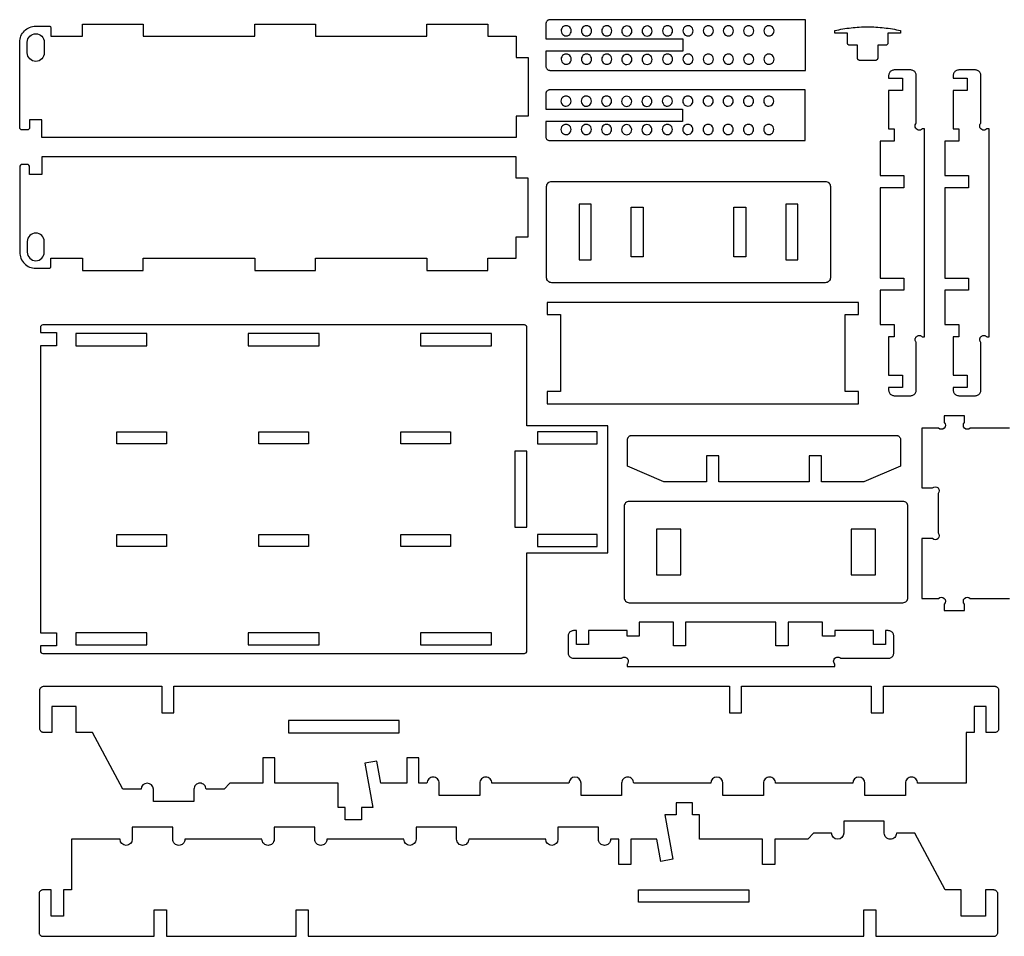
# Model space of a CAD drawing. Extents: x 7 to 1141, y 6 to 436.
# Drawn here: x 6.6 to 451.9, y 13.3 to 428 of the extents above; entities that cross this region are included whole.
import ezdxf

# ---------------------------------------------------------------- set-up
doc = ezdxf.new("R2010")
doc.units = 0
doc.header["$MEASUREMENT"] = 0
doc.layers.add('EXT', color=1, linetype='CONTINUOUS')
doc.layers.add('INT', color=150, linetype='CONTINUOUS')

msp = doc.modelspace()

# ---------------------------------------------------------------- linework, layer by layer
at = {"layer": 'EXT'}
for points in [[(244.78, 406.25), (244.88, 406.04), (245.02, 405.84), (245.18, 405.66), (245.36, 405.5), (245.56, 405.37), (245.77, 405.26), (246, 405.19), (246.23, 405.14), (246.47, 405.12), (361.99, 405.12), (361.99, 428.04), (246.47, 428.04), (246.23, 428.03), (246, 427.98), (245.77, 427.9), (245.56, 427.8), (245.36, 427.66), (245.18, 427.51), (245.02, 427.33), (244.88, 427.13), (244.78, 426.91), (244.7, 426.68), (244.66, 426.45), (244.64, 426.21), (244.64, 419.33), (306.52, 419.33), (306.52, 413.83), (244.64, 413.83), (244.64, 406.96), (244.66, 406.72), (244.7, 406.48)], [(386.68, 409.57), (386.56, 409.58), (386.45, 409.6), (386.34, 409.63), (386.23, 409.66), (386.13, 409.71), (386.04, 409.77), (385.95, 409.84), (385.87, 409.91), (385.79, 409.99), (385.73, 410.08), (385.67, 410.17), (385.62, 410.27), (385.58, 410.38), (385.56, 410.49), (385.54, 410.6), (385.53, 410.72), (385.53, 416.45), (382.09, 416.45), (381.98, 416.46), (381.86, 416.47), (381.75, 416.5), (381.65, 416.54), (381.55, 416.59), (381.45, 416.65), (381.37, 416.71), (381.28, 416.79), (381.21, 416.87), (381.14, 416.96), (381.09, 417.05), (381.04, 417.15), (381, 417.26), (380.97, 417.36), (380.95, 417.48), (380.95, 417.6), (380.95, 421.95), (375.22, 421.95), (375.22, 423.1), (376.14, 423.3), (377.06, 423.5), (377.98, 423.68), (378.91, 423.85), (379.84, 424), (380.77, 424.14), (381.7, 424.27), (382.63, 424.39), (383.56, 424.49), (384.5, 424.57), (385.43, 424.65), (386.37, 424.71), (387.31, 424.76), (388.24, 424.79), (389.18, 424.81), (390.12, 424.82), (391.05, 424.81), (391.99, 424.79), (392.93, 424.76), (393.86, 424.71), (394.8, 424.65), (395.74, 424.57), (396.67, 424.49), (397.6, 424.39), (398.53, 424.27), (399.47, 424.14), (400.4, 424), (401.32, 423.85), (402.25, 423.68), (403.17, 423.5), (404.09, 423.3), (405.01, 423.1), (405.01, 421.95), (399.28, 421.95), (399.28, 417.6), (399.28, 417.48), (399.26, 417.36), (399.23, 417.26), (399.19, 417.15), (399.15, 417.05), (399.09, 416.96), (399.02, 416.87), (398.95, 416.79), (398.87, 416.71), (398.78, 416.65), (398.68, 416.59), (398.58, 416.54), (398.48, 416.5), (398.37, 416.47), (398.26, 416.46), (398.14, 416.45), (394.7, 416.45), (394.7, 410.72), (394.69, 410.6), (394.68, 410.49), (394.65, 410.38), (394.61, 410.27), (394.56, 410.17), (394.5, 410.08), (394.44, 409.99), (394.37, 409.91), (394.28, 409.84), (394.2, 409.77), (394.1, 409.71), (394, 409.66), (393.9, 409.63), (393.79, 409.6), (393.67, 409.58), (393.55, 409.57)], [(400.14, 258.91), (400.36, 258.66), (400.6, 258.45), (400.88, 258.26), (401.17, 258.12), (401.48, 258.01), (401.8, 257.95), (402.13, 257.93), (409.65, 257.93), (409.98, 257.96), (410.31, 258.03), (410.62, 258.15), (410.92, 258.3), (411.2, 258.49), (411.44, 258.72), (411.66, 258.98), (411.84, 259.26), (411.98, 259.57), (412.08, 259.89), (412.14, 260.22), (412.15, 260.55), (412.15, 282.07), (412, 282.24), (411.87, 282.44), (411.76, 282.65), (411.69, 282.87), (411.64, 283.1), (411.63, 283.34), (411.64, 283.57), (411.69, 283.8), (411.76, 284.02), (411.87, 284.23), (412, 284.43), (412.15, 284.61), (412.34, 284.77), (412.54, 284.91), (412.76, 285.01), (413, 285.09), (413.24, 285.14), (413.48, 285.16), (413.73, 285.14), (413.97, 285.09), (414.2, 285.01), (414.42, 284.91), (414.63, 284.77), (414.81, 284.61), (415.91, 284.61), (415.91, 378.6), (414.81, 378.6), (414.42, 378.3), (413.97, 378.11), (413.48, 378.05), (413, 378.11), (412.54, 378.3), (412.15, 378.6), (411.86, 378.99), (411.67, 379.44), (411.6, 379.93), (411.67, 380.41), (411.86, 380.87), (412.15, 381.26), (412.13, 403.1), (412.07, 403.42), (411.96, 403.73), (411.82, 404.02), (411.64, 404.3), (411.42, 404.54), (411.17, 404.76), (410.9, 404.94), (410.61, 405.09), (410.3, 405.19), (409.98, 405.26), (409.65, 405.28), (402.13, 405.28), (401.8, 405.26), (401.48, 405.19), (401.17, 405.09), (400.88, 404.94), (400.6, 404.76), (400.36, 404.54), (400.14, 404.3), (399.96, 404.02), (399.82, 403.73), (399.71, 403.42), (399.65, 403.1), (399.62, 402.77), (399.62, 401.52), (405.89, 401.52), (405.89, 396.02), (399.62, 396.02), (399.62, 378.6), (402.13, 378.6), (402.13, 373.1), (395.87, 373.1), (395.87, 357.49), (406.51, 357.49), (406.51, 351.99), (395.87, 351.99), (395.87, 311.07), (406.51, 311.07), (406.51, 305.6), (395.87, 305.6), (395.87, 290.11), (402.13, 290.11), (402.13, 284.61), (399.62, 284.61), (399.62, 267.19), (405.89, 267.19), (405.89, 261.69), (399.62, 261.69), (399.62, 260.43), (399.65, 260.11), (399.71, 259.79), (399.82, 259.47), (399.96, 259.18)], [(429.36, 258.91), (429.57, 258.66), (429.82, 258.45), (430.09, 258.26), (430.39, 258.12), (430.7, 258.01), (431.02, 257.95), (431.35, 257.93), (438.86, 257.93), (439.2, 257.96), (439.53, 258.03), (439.84, 258.15), (440.14, 258.3), (440.41, 258.49), (440.66, 258.72), (440.88, 258.98), (441.05, 259.26), (441.2, 259.57), (441.3, 259.89), (441.35, 260.22), (441.37, 260.55), (441.37, 282.07), (441.21, 282.24), (441.08, 282.44), (440.98, 282.65), (440.9, 282.87), (440.86, 283.1), (440.84, 283.34), (440.86, 283.57), (440.9, 283.8), (440.98, 284.02), (441.08, 284.23), (441.21, 284.43), (441.37, 284.61), (441.55, 284.77), (441.76, 284.91), (441.98, 285.01), (442.21, 285.09), (442.45, 285.14), (442.7, 285.16), (442.94, 285.14), (443.18, 285.09), (443.42, 285.01), (443.64, 284.91), (443.84, 284.77), (444.03, 284.61), (445.13, 284.61), (445.13, 378.6), (444.03, 378.6), (443.64, 378.3), (443.18, 378.11), (442.7, 378.05), (442.21, 378.11), (441.76, 378.3), (441.37, 378.6), (441.07, 378.99), (440.88, 379.44), (440.82, 379.93), (440.88, 380.41), (441.07, 380.87), (441.37, 381.26), (441.35, 403.1), (441.28, 403.42), (441.18, 403.73), (441.03, 404.02), (440.85, 404.3), (440.64, 404.54), (440.39, 404.76), (440.12, 404.94), (439.82, 405.09), (439.51, 405.19), (439.19, 405.26), (438.86, 405.28), (431.35, 405.28), (431.02, 405.26), (430.7, 405.19), (430.39, 405.09), (430.09, 404.94), (429.82, 404.76), (429.57, 404.54), (429.36, 404.3), (429.18, 404.02), (429.03, 403.73), (428.93, 403.42), (428.86, 403.1), (428.84, 402.77), (428.84, 401.52), (435.1, 401.52), (435.1, 396.02), (428.84, 396.02), (428.84, 378.6), (431.35, 378.6), (431.35, 373.1), (425.08, 373.1), (425.08, 357.49), (435.73, 357.49), (435.73, 351.99), (425.08, 351.99), (425.08, 311.07), (435.73, 311.07), (435.73, 305.6), (425.08, 305.6), (425.08, 290.11), (431.35, 290.11), (431.35, 284.61), (428.84, 284.61), (428.84, 267.19), (435.1, 267.19), (435.1, 261.69), (428.84, 261.69), (428.84, 260.43), (428.86, 260.11), (428.93, 259.79), (429.03, 259.47), (429.18, 259.18)], [(244.69, 374.46), (244.8, 374.25), (244.93, 374.05), (245.09, 373.87), (245.27, 373.71), (245.47, 373.58), (245.68, 373.47), (245.91, 373.39), (246.15, 373.35), (246.38, 373.33), (361.9, 373.33), (361.9, 396.25), (246.38, 396.25), (246.15, 396.24), (245.91, 396.19), (245.68, 396.11), (245.47, 396.01), (245.27, 395.87), (245.09, 395.71), (244.93, 395.53), (244.8, 395.33), (244.69, 395.12), (244.61, 394.89), (244.57, 394.66), (244.55, 394.42), (244.55, 387.54), (306.44, 387.54), (306.44, 382.04), (244.55, 382.04), (244.55, 375.16), (244.57, 374.92), (244.61, 374.69)], [(245.18, 254.32), (386.06, 254.32), (386.06, 259.82), (379.98, 259.82), (379.98, 294.66), (386.06, 294.66), (386.06, 300.16), (245.18, 300.16), (245.18, 294.66), (251.25, 294.66), (251.25, 259.82), (245.18, 259.82)], [(281.56, 226.11), (281.56, 238.11), (281.58, 238.35), (281.62, 238.59), (281.7, 238.82), (281.81, 239.03), (281.94, 239.23), (282.1, 239.41), (282.28, 239.57), (282.48, 239.7), (282.69, 239.81), (282.92, 239.88), (283.15, 239.93), (283.39, 239.95), (403.15, 239.95), (403.39, 239.93), (403.63, 239.88), (403.85, 239.81), (404.07, 239.7), (404.27, 239.57), (404.45, 239.41), (404.61, 239.23), (404.74, 239.03), (404.85, 238.82), (404.92, 238.59), (404.97, 238.35), (404.99, 238.11), (404.98, 226.11), (388.36, 218.99), (369.23, 218.99), (369.23, 230.78), (363.73, 230.78), (363.73, 218.99), (322.82, 218.99), (322.82, 230.78), (317.31, 230.78), (317.31, 218.99), (297.95, 218.99)], [(255, 140.35), (255.19, 140.07), (255.42, 139.83), (255.68, 139.61), (255.96, 139.43), (256.26, 139.29), (256.58, 139.19), (256.91, 139.13), (257.25, 139.12), (278.76, 139.12), (278.94, 139.27), (279.14, 139.4), (279.35, 139.51), (279.57, 139.58), (279.8, 139.63), (280.03, 139.64), (280.27, 139.63), (280.5, 139.58), (280.72, 139.51), (280.93, 139.4), (281.13, 139.27), (281.3, 139.12), (281.47, 138.93), (281.6, 138.73), (281.71, 138.51), (281.79, 138.27), (281.84, 138.03), (281.85, 137.79), (281.84, 137.54), (281.79, 137.3), (281.71, 137.07), (281.6, 136.85), (281.47, 136.64), (281.3, 136.46), (281.3, 135.36), (375.29, 135.36), (375.29, 136.46), (375, 136.85), (374.81, 137.3), (374.74, 137.79), (374.81, 138.27), (375, 138.73), (375.29, 139.12), (375.68, 139.41), (376.14, 139.6), (376.62, 139.67), (377.11, 139.6), (377.56, 139.41), (377.95, 139.12), (399.79, 139.14), (400.12, 139.2), (400.43, 139.31), (400.72, 139.45), (400.99, 139.63), (401.24, 139.85), (401.46, 140.1), (401.64, 140.37), (401.78, 140.66), (401.89, 140.97), (401.95, 141.29), (401.97, 141.62), (401.97, 149.14), (401.95, 149.47), (401.89, 149.79), (401.78, 150.1), (401.64, 150.39), (401.46, 150.67), (401.24, 150.91), (400.99, 151.13), (400.72, 151.31), (400.43, 151.45), (400.12, 151.56), (399.79, 151.62), (399.47, 151.65), (398.21, 151.65), (398.21, 145.38), (392.71, 145.38), (392.71, 151.65), (375.29, 151.65), (375.29, 149.14), (369.79, 149.14), (369.79, 155.4), (354.18, 155.4), (354.18, 144.76), (348.68, 144.76), (348.68, 155.4), (307.77, 155.4), (307.77, 144.76), (302.3, 144.76), (302.3, 155.4), (286.8, 155.4), (286.8, 149.14), (281.3, 149.14), (281.3, 151.65), (263.88, 151.65), (263.88, 145.38), (258.38, 145.38), (258.38, 151.65), (257.13, 151.65), (256.8, 151.62), (256.48, 151.56), (256.17, 151.45), (255.88, 151.31), (255.61, 151.13), (255.36, 150.91), (255.14, 150.67), (254.96, 150.39), (254.82, 150.1), (254.71, 149.79), (254.65, 149.47), (254.63, 149.14), (254.63, 141.62), (254.65, 141.29), (254.73, 140.96), (254.84, 140.64)]]:
    msp.add_lwpolyline(points, close=True, dxfattribs=at)
for points in [[(7.77, 378.16, -0.414214), (6.63, 379.31), (6.63, 417.84, -0.414214), (13.91, 425.13), (20.1, 425.13, -0.414214), (20.67, 424.56), (20.67, 420.56), (34.97, 420.56), (34.97, 426.06), (62.47, 426.06), (62.47, 420.56), (112.9, 420.56), (112.9, 426.06), (140.4, 426.06), (140.4, 420.56), (190.83, 420.56), (190.83, 426.06), (218.33, 426.06), (218.33, 420.56), (231.17, 420.56), (231.17, 410.95), (236.67, 410.95), (236.67, 384.33), (231.17, 384.33), (231.17, 374.72), (16.63, 374.72), (16.63, 382.74), (11.13, 382.74), (11.13, 379.31, -0.414214), (9.99, 378.16)], [(6.63, 322.86, 0.414214), (13.91, 315.58), (20.1, 315.58, 0.414214), (20.67, 316.15), (20.67, 320.14), (34.97, 320.14), (34.97, 314.64), (62.47, 314.64), (62.47, 320.14), (112.9, 320.14), (112.9, 314.64), (140.4, 314.64), (140.4, 320.14), (190.83, 320.14), (190.83, 314.64), (218.33, 314.64), (218.33, 320.14), (231.17, 320.14), (231.17, 329.75), (236.67, 329.75), (236.67, 356.37), (231.17, 356.37), (231.17, 365.98), (16.63, 365.98), (16.63, 357.96), (11.13, 357.96), (11.13, 361.4, 0.414214), (9.99, 362.54), (7.77, 362.54, 0.414214), (6.63, 361.4)], [(244.93, 311.32), (244.93, 352.58, -0.414214), (247.23, 354.87), (370.99, 354.87, -0.414214), (373.29, 352.58), (373.29, 311.32, -0.414214), (370.99, 309.03), (247.23, 309.03, -0.414214)], [(15.98, 142.45, 0.414214), (17.13, 141.3), (234.87, 141.3, 0.414214), (236.01, 142.45), (236.01, 186.91), (272.68, 186.91), (272.68, 244.33), (236.01, 244.33), (236.01, 288.79, 0.414214), (234.87, 289.94), (17.13, 289.94, 0.414214), (15.98, 288.79), (15.98, 286.5), (23.21, 286.5), (23.21, 280.56), (15.98, 280.56), (15.98, 150.68), (23.21, 150.68), (23.21, 144.74), (15.98, 144.74)], [(282.31, 164.28), (406.08, 164.28, 0.414214), (408.37, 166.57), (408.37, 207.82, 0.414214), (406.08, 210.12), (282.31, 210.12, 0.414214), (280.02, 207.82), (280.02, 166.57, 0.414214)], [(15.98, 106.44), (15.87, 106.66), (15.8, 106.89), (15.75, 107.12), (15.73, 107.36), (15.73, 124.65), (15.75, 124.89), (15.8, 125.13), (15.87, 125.35), (15.98, 125.57), (16.11, 125.77), (16.27, 125.95), (16.45, 126.11), (16.65, 126.24), (16.87, 126.35), (17.09, 126.42), (17.33, 126.47), (17.57, 126.48), (70.87, 126.48), (70.87, 114.45), (76.37, 114.45), (76.37, 126.48), (327.58, 126.48), (327.58, 114.45), (333.08, 114.45), (333.08, 126.48), (391.75, 126.48), (391.75, 114.45), (397.25, 114.45), (397.25, 126.48), (447.55, 126.48), (447.79, 126.47), (448.02, 126.42), (448.25, 126.35), (448.46, 126.24), (448.66, 126.11), (448.84, 125.95), (449, 125.77), (449.13, 125.57), (449.24, 125.35), (449.32, 125.13), (449.36, 124.89), (449.38, 124.65), (449.38, 107.32), (449.36, 107.08), (449.32, 106.85), (449.24, 106.62), (449.13, 106.41), (449, 106.21), (448.84, 106.03), (448.66, 105.87), (448.46, 105.74), (448.25, 105.63), (448.02, 105.55), (447.79, 105.51), (447.55, 105.49), (443.81, 105.49), (443.81, 117.29), (438.31, 117.29), (438.31, 105.49), (434.71, 105.49), (434.71, 82.6), (412.71, 82.6, 0.414214), (409.96, 85.35, 0.414214), (407.21, 82.6), (407.21, 77.1), (388.87, 77.1), (388.87, 82.6, 1), (383.37, 82.6), (348.53, 82.6, 0.414214), (345.78, 85.35, 0.414214), (343.03, 82.6), (343.03, 77.1), (324.7, 77.1), (324.7, 82.6, 1), (319.19, 82.6), (284.36, 82.6, 0.414214), (281.61, 85.35, 0.414214), (278.86, 82.6), (278.86, 77.1), (260.52, 77.1), (260.52, 82.6, 1), (255.02, 82.6), (220.18, 82.6, 0.414214), (217.43, 85.35, 0.414214), (214.68, 82.6), (214.68, 77.1), (196.34, 77.1), (196.34, 82.6, 0.414214), (193.59, 85.35, 0.414214), (190.84, 82.6), (187.18, 82.6), (187.18, 94.06), (181.67, 94.06), (181.67, 82.6), (169.9, 82.6), (168.13, 92.61), (162.71, 91.65), (166.27, 71.6), (161.16, 71.6), (161.16, 66.1), (153.82, 66.1), (153.82, 71.6), (150.61, 71.6), (150.61, 82.6), (122.08, 82.6), (122.08, 94.06), (116.58, 94.06), (116.58, 82.6), (101.6, 82.6), (99.16, 79.86), (90.91, 79.86, 0.414214), (88.16, 82.61, 0.414214), (85.41, 79.86), (85.41, 74.36), (67.07, 74.36), (67.07, 79.86, 1), (61.57, 79.86), (53.32, 79.86), (39.57, 105.53), (32.24, 105.53), (32.24, 117.33), (21.23, 117.33), (21.23, 105.53), (17.57, 105.53), (17.33, 105.54), (17.09, 105.59), (16.87, 105.67), (16.65, 105.77), (16.45, 105.91), (16.27, 106.06), (16.11, 106.24)], [(15.6, 14.26), (15.73, 14.06), (15.89, 13.88), (16.07, 13.72), (16.27, 13.59), (16.49, 13.48), (16.71, 13.4), (16.95, 13.36), (17.19, 13.34), (67.48, 13.34), (67.48, 25.38), (72.98, 25.38), (72.98, 13.34), (131.66, 13.34), (131.66, 25.38), (137.16, 25.38), (137.16, 13.34), (388.36, 13.34), (388.36, 25.38), (393.86, 25.38), (393.86, 13.34), (447.17, 13.34), (447.41, 13.36), (447.64, 13.4), (447.87, 13.48), (448.08, 13.59), (448.28, 13.72), (448.46, 13.88), (448.62, 14.06), (448.76, 14.26), (448.86, 14.47), (448.94, 14.7), (448.99, 14.94), (449, 15.18), (449, 32.47), (448.99, 32.71), (448.94, 32.94), (448.86, 33.17), (448.76, 33.38), (448.62, 33.58), (448.46, 33.76), (448.28, 33.92), (448.08, 34.05), (447.87, 34.16), (447.64, 34.24), (447.41, 34.28), (447.17, 34.3), (443.5, 34.3), (443.5, 22.5), (432.5, 22.5), (432.5, 34.3), (425.16, 34.3), (411.41, 59.97), (403.16, 59.97, -0.414214), (400.41, 57.22, -0.414214), (397.66, 59.97), (397.66, 65.47), (379.32, 65.47), (379.32, 59.97, -1), (373.82, 59.97), (365.57, 59.97), (363.13, 57.23), (348.15, 57.23), (348.15, 45.77), (342.65, 45.77), (342.65, 57.23), (314.12, 57.23), (314.12, 68.23), (310.91, 68.23), (310.91, 73.73), (303.58, 73.73), (303.58, 68.23), (298.47, 68.23), (302.02, 48.18), (296.6, 47.22), (294.84, 57.23), (283.06, 57.23), (283.06, 45.77), (277.56, 45.77), (277.56, 57.23), (273.89, 57.23, -0.414214), (271.14, 54.48, -0.414214), (268.39, 57.23), (268.39, 62.73), (250.06, 62.73), (250.06, 57.23, -1), (244.56, 57.23), (209.72, 57.23, -0.414214), (206.97, 54.48, -0.414214), (204.22, 57.23), (204.22, 62.73), (185.88, 62.73), (185.88, 57.23, -1), (180.38, 57.23), (145.54, 57.23, -0.414214), (142.79, 54.48, -0.414214), (140.04, 57.23), (140.04, 62.73), (121.7, 62.73), (121.7, 57.23, -0.414214), (118.95, 54.48, -0.414214), (116.2, 57.23), (81.36, 57.23, -0.414214), (78.61, 54.48, -0.414214), (75.86, 57.23), (75.86, 62.73), (57.53, 62.73), (57.53, 57.23, -1), (52.03, 57.23), (30.02, 57.23), (30.02, 34.34), (26.42, 34.34), (26.42, 22.53), (20.92, 22.53), (20.92, 34.34), (17.19, 34.34), (16.95, 34.32), (16.71, 34.27), (16.49, 34.2), (16.27, 34.09), (16.07, 33.96), (15.89, 33.8), (15.73, 33.62), (15.6, 33.42), (15.49, 33.2), (15.42, 32.98), (15.37, 32.74), (15.36, 32.5), (15.36, 15.18), (15.37, 14.94), (15.42, 14.7), (15.49, 14.47)]]:
    msp.add_lwpolyline(points, format="xyb", close=True, dxfattribs=at)
msp.add_lwpolyline([(454.3, 243.26), (436.52, 243.26, -1), (433.95, 245.83), (433.95, 248.76), (424.78, 248.76), (424.78, 245.83, -1), (422.21, 243.26), (414.6, 243.26), (414.6, 216.21), (419.4, 216.21, -1), (421.98, 213.64), (421.98, 195.87, -1), (419.4, 193.29), (414.6, 193.29), (414.6, 166.25), (422.21, 166.25, -1), (424.78, 163.68), (424.78, 160.75), (433.95, 160.75), (433.95, 163.68, -1), (436.52, 166.25), (454.3, 166.25, -1)], format="xyb", dxfattribs=at)
at = {"layer": 'INT'}
for points in [[(251.83, 421.84), (252.2, 421.37), (252.68, 421.01), (253.23, 420.78), (253.83, 420.71), (254.42, 420.79), (254.97, 421.03), (255.44, 421.39), (255.8, 421.87), (256.03, 422.43), (256.1, 423.02), (256.02, 423.61), (255.78, 424.16), (255.41, 424.63), (254.94, 425), (254.38, 425.22), (253.79, 425.29), (253.2, 425.21), (252.64, 424.98), (252.17, 424.61), (251.81, 424.13), (251.59, 423.57), (251.52, 422.98), (251.6, 422.39)], [(260.99, 421.85), (261.35, 421.38), (261.83, 421.02), (262.38, 420.79), (262.98, 420.71), (263.57, 420.79), (264.12, 421.02), (264.6, 421.38), (264.96, 421.85), (265.19, 422.41), (265.27, 423), (265.19, 423.59), (264.96, 424.15), (264.6, 424.62), (264.12, 424.99), (263.57, 425.21), (262.98, 425.29), (262.38, 425.21), (261.83, 424.99), (261.35, 424.62), (260.99, 424.15), (260.76, 423.59), (260.68, 423), (260.76, 422.41)], [(270.17, 421.84), (270.54, 421.37), (271.01, 421.01), (271.57, 420.78), (272.16, 420.71), (272.76, 420.79), (273.31, 421.03), (273.78, 421.39), (274.14, 421.87), (274.36, 422.43), (274.44, 423.02), (274.35, 423.61), (274.12, 424.16), (273.75, 424.63), (273.27, 425), (272.72, 425.22), (272.12, 425.29), (271.53, 425.21), (270.98, 424.98), (270.51, 424.61), (270.15, 424.13), (269.92, 423.57), (269.85, 422.98), (269.93, 422.39)], [(279.24, 421.73), (279.61, 421.26), (280.09, 420.9), (280.64, 420.68), (281.23, 420.6), (281.83, 420.69), (282.38, 420.92), (282.85, 421.29), (283.21, 421.77), (283.43, 422.32), (283.51, 422.91), (283.42, 423.51), (283.19, 424.06), (282.82, 424.53), (282.34, 424.89), (281.79, 425.11), (281.2, 425.19), (280.6, 425.1), (280.05, 424.87), (279.58, 424.5), (279.22, 424.02), (279, 423.47), (278.92, 422.87), (279.01, 422.28)], [(288.4, 421.75), (288.76, 421.27), (289.24, 420.91), (289.79, 420.68), (290.38, 420.6), (290.98, 420.68), (291.53, 420.91), (292, 421.27), (292.37, 421.75), (292.6, 422.3), (292.67, 422.89), (292.6, 423.49), (292.37, 424.04), (292, 424.51), (291.53, 424.88), (290.98, 425.11), (290.38, 425.19), (289.79, 425.11), (289.24, 424.88), (288.76, 424.51), (288.4, 424.04), (288.17, 423.49), (288.09, 422.89), (288.17, 422.3)], [(297.67, 421.84), (298.04, 421.37), (298.52, 421.01), (299.07, 420.78), (299.67, 420.71), (300.26, 420.79), (300.81, 421.03), (301.28, 421.39), (301.64, 421.87), (301.87, 422.43), (301.94, 423.02), (301.86, 423.61), (301.62, 424.16), (301.25, 424.63), (300.78, 425), (300.22, 425.22), (299.63, 425.29), (299.04, 425.21), (298.48, 424.98), (298.01, 424.61), (297.65, 424.13), (297.43, 423.57), (297.36, 422.98), (297.44, 422.39)], [(306.94, 421.85), (307.31, 421.38), (307.79, 421.02), (308.34, 420.79), (308.93, 420.72), (309.53, 420.8), (310.08, 421.04), (310.55, 421.41), (310.91, 421.88), (311.13, 422.44), (311.21, 423.03), (311.12, 423.62), (310.89, 424.17), (310.52, 424.65), (310.04, 425.01), (309.49, 425.23), (308.9, 425.3), (308.3, 425.22), (307.75, 424.99), (307.28, 424.62), (306.92, 424.14), (306.7, 423.59), (306.62, 422.99), (306.71, 422.4)], [(316.1, 421.87), (316.46, 421.39), (316.94, 421.03), (317.49, 420.8), (318.08, 420.72), (318.68, 420.8), (319.23, 421.03), (319.7, 421.39), (320.07, 421.87), (320.3, 422.42), (320.37, 423.01), (320.3, 423.61), (320.07, 424.16), (319.7, 424.63), (319.23, 425), (318.68, 425.23), (318.08, 425.3), (317.49, 425.23), (316.94, 425), (316.46, 424.63), (316.1, 424.16), (315.87, 423.61), (315.79, 423.01), (315.87, 422.42)], [(325.18, 421.84), (325.54, 421.37), (326.02, 421.01), (326.58, 420.78), (327.17, 420.71), (327.76, 420.79), (328.31, 421.03), (328.79, 421.39), (329.15, 421.87), (329.37, 422.43), (329.44, 423.02), (329.36, 423.61), (329.13, 424.16), (328.76, 424.63), (328.28, 425), (327.73, 425.22), (327.13, 425.29), (326.54, 425.21), (325.99, 424.98), (325.52, 424.61), (325.16, 424.13), (324.93, 423.57), (324.86, 422.98), (324.94, 422.39)], [(334.33, 421.85), (334.7, 421.38), (335.17, 421.02), (335.73, 420.79), (336.32, 420.71), (336.91, 420.79), (337.47, 421.02), (337.94, 421.38), (338.3, 421.85), (338.53, 422.41), (338.61, 423), (338.53, 423.59), (338.3, 424.15), (337.94, 424.62), (337.47, 424.99), (336.91, 425.21), (336.32, 425.29), (335.73, 425.21), (335.17, 424.99), (334.7, 424.62), (334.33, 424.15), (334.11, 423.59), (334.03, 423), (334.11, 422.41)], [(343.51, 421.84), (343.88, 421.37), (344.36, 421.01), (344.91, 420.78), (345.51, 420.71), (346.1, 420.79), (346.65, 421.03), (347.12, 421.39), (347.48, 421.87), (347.71, 422.43), (347.78, 423.02), (347.7, 423.61), (347.46, 424.16), (347.09, 424.63), (346.62, 425), (346.06, 425.22), (345.47, 425.29), (344.88, 425.21), (344.32, 424.98), (343.85, 424.61), (343.49, 424.13), (343.27, 423.57), (343.2, 422.98), (343.28, 422.39)], [(251.83, 409), (252.2, 408.53), (252.68, 408.17), (253.23, 407.95), (253.83, 407.87), (254.42, 407.96), (254.97, 408.19), (255.44, 408.56), (255.8, 409.04), (256.03, 409.59), (256.1, 410.18), (256.02, 410.78), (255.78, 411.33), (255.41, 411.8), (254.94, 412.16), (254.38, 412.38), (253.79, 412.46), (253.2, 412.37), (252.64, 412.14), (252.17, 411.77), (251.81, 411.29), (251.59, 410.74), (251.52, 410.15), (251.6, 409.55)], [(260.99, 409.02), (261.35, 408.54), (261.83, 408.18), (262.38, 407.95), (262.98, 407.87), (263.57, 407.95), (264.12, 408.18), (264.6, 408.54), (264.96, 409.02), (265.19, 409.57), (265.27, 410.17), (265.19, 410.76), (264.96, 411.31), (264.6, 411.79), (264.12, 412.15), (263.57, 412.38), (262.98, 412.46), (262.38, 412.38), (261.83, 412.15), (261.35, 411.79), (260.99, 411.31), (260.76, 410.76), (260.68, 410.17), (260.76, 409.57)], [(270.17, 409), (270.54, 408.53), (271.01, 408.17), (271.57, 407.95), (272.16, 407.87), (272.76, 407.96), (273.31, 408.19), (273.78, 408.56), (274.14, 409.04), (274.36, 409.59), (274.44, 410.18), (274.35, 410.78), (274.12, 411.33), (273.75, 411.8), (273.27, 412.16), (272.72, 412.38), (272.12, 412.46), (271.53, 412.37), (270.98, 412.14), (270.51, 411.77), (270.15, 411.29), (269.92, 410.74), (269.85, 410.15), (269.93, 409.55)], [(279.24, 408.9), (279.61, 408.42), (280.09, 408.06), (280.64, 407.84), (281.23, 407.77), (281.83, 407.85), (282.38, 408.08), (282.85, 408.45), (283.21, 408.93), (283.43, 409.48), (283.51, 410.08), (283.42, 410.67), (283.19, 411.22), (282.82, 411.69), (282.34, 412.05), (281.79, 412.28), (281.2, 412.35), (280.6, 412.27), (280.05, 412.03), (279.58, 411.67), (279.22, 411.19), (279, 410.63), (278.92, 410.04), (279.01, 409.45)], [(288.4, 408.91), (288.76, 408.44), (289.24, 408.07), (289.79, 407.85), (290.38, 407.77), (290.98, 407.85), (291.53, 408.07), (292, 408.44), (292.37, 408.91), (292.6, 409.47), (292.67, 410.06), (292.6, 410.65), (292.37, 411.2), (292, 411.68), (291.53, 412.04), (290.98, 412.27), (290.38, 412.35), (289.79, 412.27), (289.24, 412.04), (288.76, 411.68), (288.4, 411.2), (288.17, 410.65), (288.09, 410.06), (288.17, 409.47)], [(297.67, 409), (298.04, 408.53), (298.52, 408.17), (299.07, 407.95), (299.67, 407.87), (300.26, 407.96), (300.81, 408.19), (301.28, 408.56), (301.64, 409.04), (301.87, 409.59), (301.94, 410.18), (301.86, 410.78), (301.62, 411.33), (301.25, 411.8), (300.78, 412.16), (300.22, 412.38), (299.63, 412.46), (299.04, 412.37), (298.48, 412.14), (298.01, 411.77), (297.65, 411.29), (297.43, 410.74), (297.36, 410.15), (297.44, 409.55)], [(306.94, 409.01), (307.31, 408.54), (307.79, 408.18), (308.34, 407.96), (308.93, 407.88), (309.53, 407.97), (310.08, 408.2), (310.55, 408.57), (310.91, 409.05), (311.13, 409.6), (311.21, 410.2), (311.12, 410.79), (310.89, 411.34), (310.52, 411.81), (310.04, 412.17), (309.49, 412.4), (308.9, 412.47), (308.3, 412.39), (307.75, 412.15), (307.28, 411.78), (306.92, 411.31), (306.7, 410.75), (306.62, 410.16), (306.71, 409.56)], [(316.1, 409.03), (316.46, 408.56), (316.94, 408.19), (317.49, 407.96), (318.08, 407.88), (318.68, 407.96), (319.23, 408.19), (319.7, 408.56), (320.07, 409.03), (320.3, 409.58), (320.37, 410.18), (320.3, 410.77), (320.07, 411.32), (319.7, 411.8), (319.23, 412.16), (318.68, 412.39), (318.08, 412.47), (317.49, 412.39), (316.94, 412.16), (316.46, 411.8), (316.1, 411.32), (315.87, 410.77), (315.79, 410.18), (315.87, 409.58)], [(325.18, 409), (325.54, 408.53), (326.02, 408.17), (326.58, 407.95), (327.17, 407.87), (327.76, 407.96), (328.31, 408.19), (328.79, 408.56), (329.15, 409.04), (329.37, 409.59), (329.44, 410.18), (329.36, 410.78), (329.13, 411.33), (328.76, 411.8), (328.28, 412.16), (327.73, 412.38), (327.13, 412.46), (326.54, 412.37), (325.99, 412.14), (325.52, 411.77), (325.16, 411.29), (324.93, 410.74), (324.86, 410.15), (324.94, 409.55)], [(334.33, 409.02), (334.7, 408.54), (335.17, 408.18), (335.73, 407.95), (336.32, 407.87), (336.91, 407.95), (337.47, 408.18), (337.94, 408.54), (338.3, 409.02), (338.53, 409.57), (338.61, 410.17), (338.53, 410.76), (338.3, 411.31), (337.94, 411.79), (337.47, 412.15), (336.91, 412.38), (336.32, 412.46), (335.73, 412.38), (335.17, 412.15), (334.7, 411.79), (334.33, 411.31), (334.11, 410.76), (334.03, 410.17), (334.11, 409.57)], [(343.51, 409), (343.88, 408.53), (344.36, 408.17), (344.91, 407.95), (345.51, 407.87), (346.1, 407.96), (346.65, 408.19), (347.12, 408.56), (347.48, 409.04), (347.71, 409.59), (347.78, 410.18), (347.7, 410.78), (347.46, 411.33), (347.09, 411.8), (346.62, 412.16), (346.06, 412.38), (345.47, 412.46), (344.88, 412.37), (344.32, 412.14), (343.85, 411.77), (343.49, 411.29), (343.27, 410.74), (343.2, 410.15), (343.28, 409.55)], [(251.74, 390.05), (252.11, 389.57), (252.59, 389.21), (253.14, 388.99), (253.74, 388.92), (254.33, 389), (254.88, 389.23), (255.35, 389.6), (255.71, 390.08), (255.94, 390.63), (256.01, 391.23), (255.93, 391.82), (255.69, 392.37), (255.33, 392.84), (254.85, 393.2), (254.29, 393.43), (253.7, 393.5), (253.11, 393.42), (252.56, 393.18), (252.08, 392.82), (251.72, 392.34), (251.5, 391.78), (251.43, 391.19), (251.51, 390.6)], [(260.9, 390.06), (261.27, 389.59), (261.74, 389.22), (262.29, 388.99), (262.89, 388.92), (263.48, 388.99), (264.03, 389.22), (264.51, 389.59), (264.87, 390.06), (265.1, 390.62), (265.18, 391.21), (265.1, 391.8), (264.87, 392.35), (264.51, 392.83), (264.03, 393.19), (263.48, 393.42), (262.89, 393.5), (262.29, 393.42), (261.74, 393.19), (261.27, 392.83), (260.9, 392.35), (260.67, 391.8), (260.6, 391.21), (260.67, 390.62)], [(270.08, 390.05), (270.45, 389.57), (270.93, 389.21), (271.48, 388.99), (272.07, 388.92), (272.67, 389), (273.22, 389.23), (273.69, 389.6), (274.05, 390.08), (274.27, 390.63), (274.35, 391.23), (274.26, 391.82), (274.03, 392.37), (273.66, 392.84), (273.18, 393.2), (272.63, 393.43), (272.04, 393.5), (271.44, 393.42), (270.89, 393.18), (270.42, 392.82), (270.06, 392.34), (269.84, 391.78), (269.76, 391.19), (269.85, 390.6)], [(279.15, 389.94), (279.52, 389.47), (280, 389.11), (280.55, 388.88), (281.15, 388.81), (281.74, 388.89), (282.29, 389.13), (282.76, 389.49), (283.12, 389.97), (283.35, 390.53), (283.42, 391.12), (283.34, 391.71), (283.1, 392.26), (282.73, 392.74), (282.26, 393.1), (281.7, 393.32), (281.11, 393.39), (280.51, 393.31), (279.96, 393.08), (279.49, 392.71), (279.13, 392.23), (278.91, 391.68), (278.83, 391.08), (278.92, 390.49)], [(288.31, 389.96), (288.67, 389.48), (289.15, 389.12), (289.7, 388.89), (290.29, 388.81), (290.89, 388.89), (291.44, 389.12), (291.92, 389.48), (292.28, 389.96), (292.51, 390.51), (292.59, 391.1), (292.51, 391.7), (292.28, 392.25), (291.92, 392.72), (291.44, 393.09), (290.89, 393.32), (290.29, 393.39), (289.7, 393.32), (289.15, 393.09), (288.67, 392.72), (288.31, 392.25), (288.08, 391.7), (288, 391.1), (288.08, 390.51)], [(297.58, 390.05), (297.95, 389.57), (298.43, 389.21), (298.98, 388.99), (299.58, 388.92), (300.17, 389), (300.72, 389.23), (301.19, 389.6), (301.55, 390.08), (301.78, 390.63), (301.85, 391.23), (301.77, 391.82), (301.53, 392.37), (301.17, 392.84), (300.69, 393.2), (300.13, 393.43), (299.54, 393.5), (298.95, 393.42), (298.4, 393.18), (297.92, 392.82), (297.56, 392.34), (297.34, 391.78), (297.27, 391.19), (297.35, 390.6)], [(306.85, 390.06), (307.22, 389.59), (307.7, 389.23), (308.25, 389), (308.85, 388.93), (309.44, 389.01), (309.99, 389.24), (310.46, 389.61), (310.82, 390.09), (311.05, 390.65), (311.12, 391.24), (311.04, 391.83), (310.8, 392.38), (310.43, 392.85), (309.96, 393.21), (309.4, 393.44), (308.81, 393.51), (308.21, 393.43), (307.66, 393.19), (307.19, 392.83), (306.83, 392.35), (306.61, 391.79), (306.53, 391.2), (306.62, 390.61)], [(316.01, 390.07), (316.37, 389.6), (316.85, 389.23), (317.4, 389.01), (317.99, 388.93), (318.59, 389.01), (319.14, 389.23), (319.62, 389.6), (319.98, 390.07), (320.21, 390.63), (320.29, 391.22), (320.21, 391.81), (319.98, 392.37), (319.62, 392.84), (319.14, 393.2), (318.59, 393.43), (317.99, 393.51), (317.4, 393.43), (316.85, 393.2), (316.37, 392.84), (316.01, 392.37), (315.78, 391.81), (315.7, 391.22), (315.78, 390.63)], [(325.09, 390.05), (325.46, 389.57), (325.93, 389.21), (326.49, 388.99), (327.08, 388.92), (327.68, 389), (328.23, 389.23), (328.7, 389.6), (329.06, 390.08), (329.28, 390.63), (329.36, 391.23), (329.27, 391.82), (329.04, 392.37), (328.67, 392.84), (328.19, 393.2), (327.64, 393.43), (327.04, 393.5), (326.45, 393.42), (325.9, 393.18), (325.43, 392.82), (325.07, 392.34), (324.84, 391.78), (324.77, 391.19), (324.85, 390.6)], [(334.25, 390.06), (334.61, 389.59), (335.09, 389.22), (335.64, 388.99), (336.23, 388.92), (336.82, 388.99), (337.38, 389.22), (337.85, 389.59), (338.22, 390.06), (338.45, 390.62), (338.52, 391.21), (338.45, 391.8), (338.22, 392.35), (337.85, 392.83), (337.38, 393.19), (336.82, 393.42), (336.23, 393.5), (335.64, 393.42), (335.09, 393.19), (334.61, 392.83), (334.25, 392.35), (334.02, 391.8), (333.94, 391.21), (334.02, 390.62)], [(343.42, 390.05), (343.79, 389.57), (344.27, 389.21), (344.82, 388.99), (345.42, 388.92), (346.01, 389), (346.56, 389.23), (347.03, 389.6), (347.39, 390.08), (347.62, 390.63), (347.69, 391.23), (347.61, 391.82), (347.37, 392.37), (347.01, 392.84), (346.53, 393.2), (345.97, 393.43), (345.38, 393.5), (344.79, 393.42), (344.24, 393.18), (343.76, 392.82), (343.4, 392.34), (343.18, 391.78), (343.11, 391.19), (343.19, 390.6)], [(251.74, 377.21), (252.11, 376.74), (252.59, 376.38), (253.14, 376.15), (253.74, 376.08), (254.33, 376.16), (254.88, 376.4), (255.35, 376.77), (255.71, 377.24), (255.94, 377.8), (256.01, 378.39), (255.93, 378.99), (255.69, 379.54), (255.33, 380.01), (254.85, 380.37), (254.29, 380.59), (253.7, 380.67), (253.11, 380.58), (252.56, 380.35), (252.08, 379.98), (251.72, 379.5), (251.5, 378.95), (251.43, 378.35), (251.51, 377.76)], [(260.9, 377.23), (261.27, 376.75), (261.74, 376.39), (262.29, 376.16), (262.89, 376.08), (263.48, 376.16), (264.03, 376.39), (264.51, 376.75), (264.87, 377.23), (265.1, 377.78), (265.18, 378.37), (265.1, 378.97), (264.87, 379.52), (264.51, 379.99), (264.03, 380.36), (263.48, 380.59), (262.89, 380.67), (262.29, 380.59), (261.74, 380.36), (261.27, 379.99), (260.9, 379.52), (260.67, 378.97), (260.6, 378.37), (260.67, 377.78)], [(270.08, 377.21), (270.45, 376.74), (270.93, 376.38), (271.48, 376.15), (272.07, 376.08), (272.67, 376.16), (273.22, 376.4), (273.69, 376.77), (274.05, 377.24), (274.27, 377.8), (274.35, 378.39), (274.26, 378.99), (274.03, 379.54), (273.66, 380.01), (273.18, 380.37), (272.63, 380.59), (272.04, 380.67), (271.44, 380.58), (270.89, 380.35), (270.42, 379.98), (270.06, 379.5), (269.84, 378.95), (269.76, 378.35), (269.85, 377.76)], [(279.15, 377.1), (279.52, 376.63), (280, 376.27), (280.55, 376.05), (281.15, 375.97), (281.74, 376.06), (282.29, 376.29), (282.76, 376.66), (283.12, 377.14), (283.35, 377.69), (283.42, 378.29), (283.34, 378.88), (283.1, 379.43), (282.73, 379.9), (282.26, 380.26), (281.7, 380.49), (281.11, 380.56), (280.51, 380.48), (279.96, 380.24), (279.49, 379.87), (279.13, 379.4), (278.91, 378.84), (278.83, 378.25), (278.92, 377.65)], [(288.31, 377.12), (288.67, 376.65), (289.15, 376.28), (289.7, 376.05), (290.29, 375.97), (290.89, 376.05), (291.44, 376.28), (291.92, 376.65), (292.28, 377.12), (292.51, 377.67), (292.59, 378.27), (292.51, 378.86), (292.28, 379.41), (291.92, 379.89), (291.44, 380.25), (290.89, 380.48), (290.29, 380.56), (289.7, 380.48), (289.15, 380.25), (288.67, 379.89), (288.31, 379.41), (288.08, 378.86), (288, 378.27), (288.08, 377.67)], [(297.58, 377.21), (297.95, 376.74), (298.43, 376.38), (298.98, 376.15), (299.58, 376.08), (300.17, 376.16), (300.72, 376.4), (301.19, 376.77), (301.55, 377.24), (301.78, 377.8), (301.85, 378.39), (301.77, 378.99), (301.53, 379.54), (301.17, 380.01), (300.69, 380.37), (300.13, 380.59), (299.54, 380.67), (298.95, 380.58), (298.4, 380.35), (297.92, 379.98), (297.56, 379.5), (297.34, 378.95), (297.27, 378.35), (297.35, 377.76)], [(306.85, 377.22), (307.22, 376.75), (307.7, 376.39), (308.25, 376.17), (308.85, 376.09), (309.44, 376.18), (309.99, 376.41), (310.46, 376.78), (310.82, 377.26), (311.05, 377.81), (311.12, 378.4), (311.04, 379), (310.8, 379.55), (310.43, 380.02), (309.96, 380.38), (309.4, 380.6), (308.81, 380.68), (308.21, 380.59), (307.66, 380.36), (307.19, 379.99), (306.83, 379.51), (306.61, 378.96), (306.53, 378.37), (306.62, 377.77)], [(316.01, 377.24), (316.37, 376.76), (316.85, 376.4), (317.4, 376.17), (317.99, 376.09), (318.59, 376.17), (319.14, 376.4), (319.62, 376.76), (319.98, 377.24), (320.21, 377.79), (320.29, 378.38), (320.21, 378.98), (319.98, 379.53), (319.62, 380.01), (319.14, 380.37), (318.59, 380.6), (317.99, 380.68), (317.4, 380.6), (316.85, 380.37), (316.37, 380.01), (316.01, 379.53), (315.78, 378.98), (315.7, 378.38), (315.78, 377.79)], [(325.09, 377.21), (325.46, 376.74), (325.93, 376.38), (326.49, 376.15), (327.08, 376.08), (327.68, 376.16), (328.23, 376.4), (328.7, 376.77), (329.06, 377.24), (329.28, 377.8), (329.36, 378.39), (329.27, 378.99), (329.04, 379.54), (328.67, 380.01), (328.19, 380.37), (327.64, 380.59), (327.04, 380.67), (326.45, 380.58), (325.9, 380.35), (325.43, 379.98), (325.07, 379.5), (324.84, 378.95), (324.77, 378.35), (324.85, 377.76)], [(334.25, 377.23), (334.61, 376.75), (335.09, 376.39), (335.64, 376.16), (336.23, 376.08), (336.82, 376.16), (337.38, 376.39), (337.85, 376.75), (338.22, 377.23), (338.45, 377.78), (338.52, 378.37), (338.45, 378.97), (338.22, 379.52), (337.85, 379.99), (337.38, 380.36), (336.82, 380.59), (336.23, 380.67), (335.64, 380.59), (335.09, 380.36), (334.61, 379.99), (334.25, 379.52), (334.02, 378.97), (333.94, 378.37), (334.02, 377.78)], [(343.42, 377.21), (343.79, 376.74), (344.27, 376.38), (344.82, 376.15), (345.42, 376.08), (346.01, 376.16), (346.56, 376.4), (347.03, 376.77), (347.39, 377.24), (347.62, 377.8), (347.69, 378.39), (347.61, 378.99), (347.37, 379.54), (347.01, 380.01), (346.53, 380.37), (345.97, 380.59), (345.38, 380.67), (344.79, 380.58), (344.24, 380.35), (343.76, 379.98), (343.4, 379.5), (343.18, 378.95), (343.11, 378.35), (343.19, 377.76)], [(259.6, 319.35), (265.1, 319.35), (265.1, 344.56), (259.6, 344.56)], [(283.15, 320.72), (283.15, 343.18), (288.65, 343.18), (288.65, 320.72)], [(335.07, 343.18), (335.07, 320.72), (329.57, 320.72), (329.57, 343.18)], [(353.12, 319.35), (358.62, 319.35), (358.62, 344.56), (353.12, 344.56)], [(64.11, 280.56), (64.11, 286.06), (32.02, 286.06), (32.02, 280.56)], [(142.04, 280.56), (142.04, 286.06), (109.95, 286.06), (109.95, 280.56)], [(219.97, 280.56), (219.97, 286.06), (187.88, 286.06), (187.88, 280.56)], [(50.59, 236.08), (50.59, 241.58), (73.05, 241.58), (73.05, 236.08)], [(114.76, 236.08), (114.76, 241.58), (137.23, 241.58), (137.23, 236.08)], [(178.94, 236.08), (178.94, 241.58), (201.4, 241.58), (201.4, 236.08)], [(240.82, 236.08), (267.87, 236.08), (267.87, 241.58), (240.82, 241.58)], [(230.51, 198.44), (236.01, 198.44), (236.01, 232.82), (230.51, 232.82)], [(294.69, 176.88), (305.69, 176.88), (305.69, 197.51), (294.69, 197.51)], [(382.7, 176.88), (393.7, 176.88), (393.7, 197.51), (382.7, 197.51)], [(50.59, 189.66), (50.59, 195.16), (73.05, 195.16), (73.05, 189.66)], [(114.76, 195.16), (137.23, 195.16), (137.23, 189.66), (114.76, 189.66)], [(178.94, 195.16), (201.4, 195.16), (201.4, 189.66), (178.94, 189.66)], [(240.82, 189.66), (267.87, 189.66), (267.87, 195.16), (240.82, 195.16)], [(32.02, 150.68), (32.02, 145.18), (64.11, 145.18), (64.11, 150.68)], [(109.95, 150.68), (109.95, 145.18), (142.04, 145.18), (142.04, 150.68)], [(187.88, 150.68), (187.88, 145.18), (219.97, 145.18), (219.97, 150.68)], [(128.27, 105.47), (178.24, 105.47), (178.24, 111.03), (128.27, 111.03)], [(286.5, 28.8), (286.5, 34.36), (336.46, 34.36), (336.46, 28.8)]]:
    msp.add_lwpolyline(points, close=True, dxfattribs=at)
for points in [[(10.06, 413.03), (10.06, 417.84, -0.414214), (13.91, 421.69, -0.414214), (17.76, 417.84), (17.76, 413.03, -0.414214), (13.91, 409.18, -0.414214)], [(10.06, 322.86, 0.414214), (13.91, 319.01, 0.414214), (17.76, 322.86), (17.76, 327.68, 0.414214), (13.91, 331.52, 0.414214), (10.06, 327.68)]]:
    msp.add_lwpolyline(points, format="xyb", close=True, dxfattribs=at)

doc.saveas('drawing.dxf')
